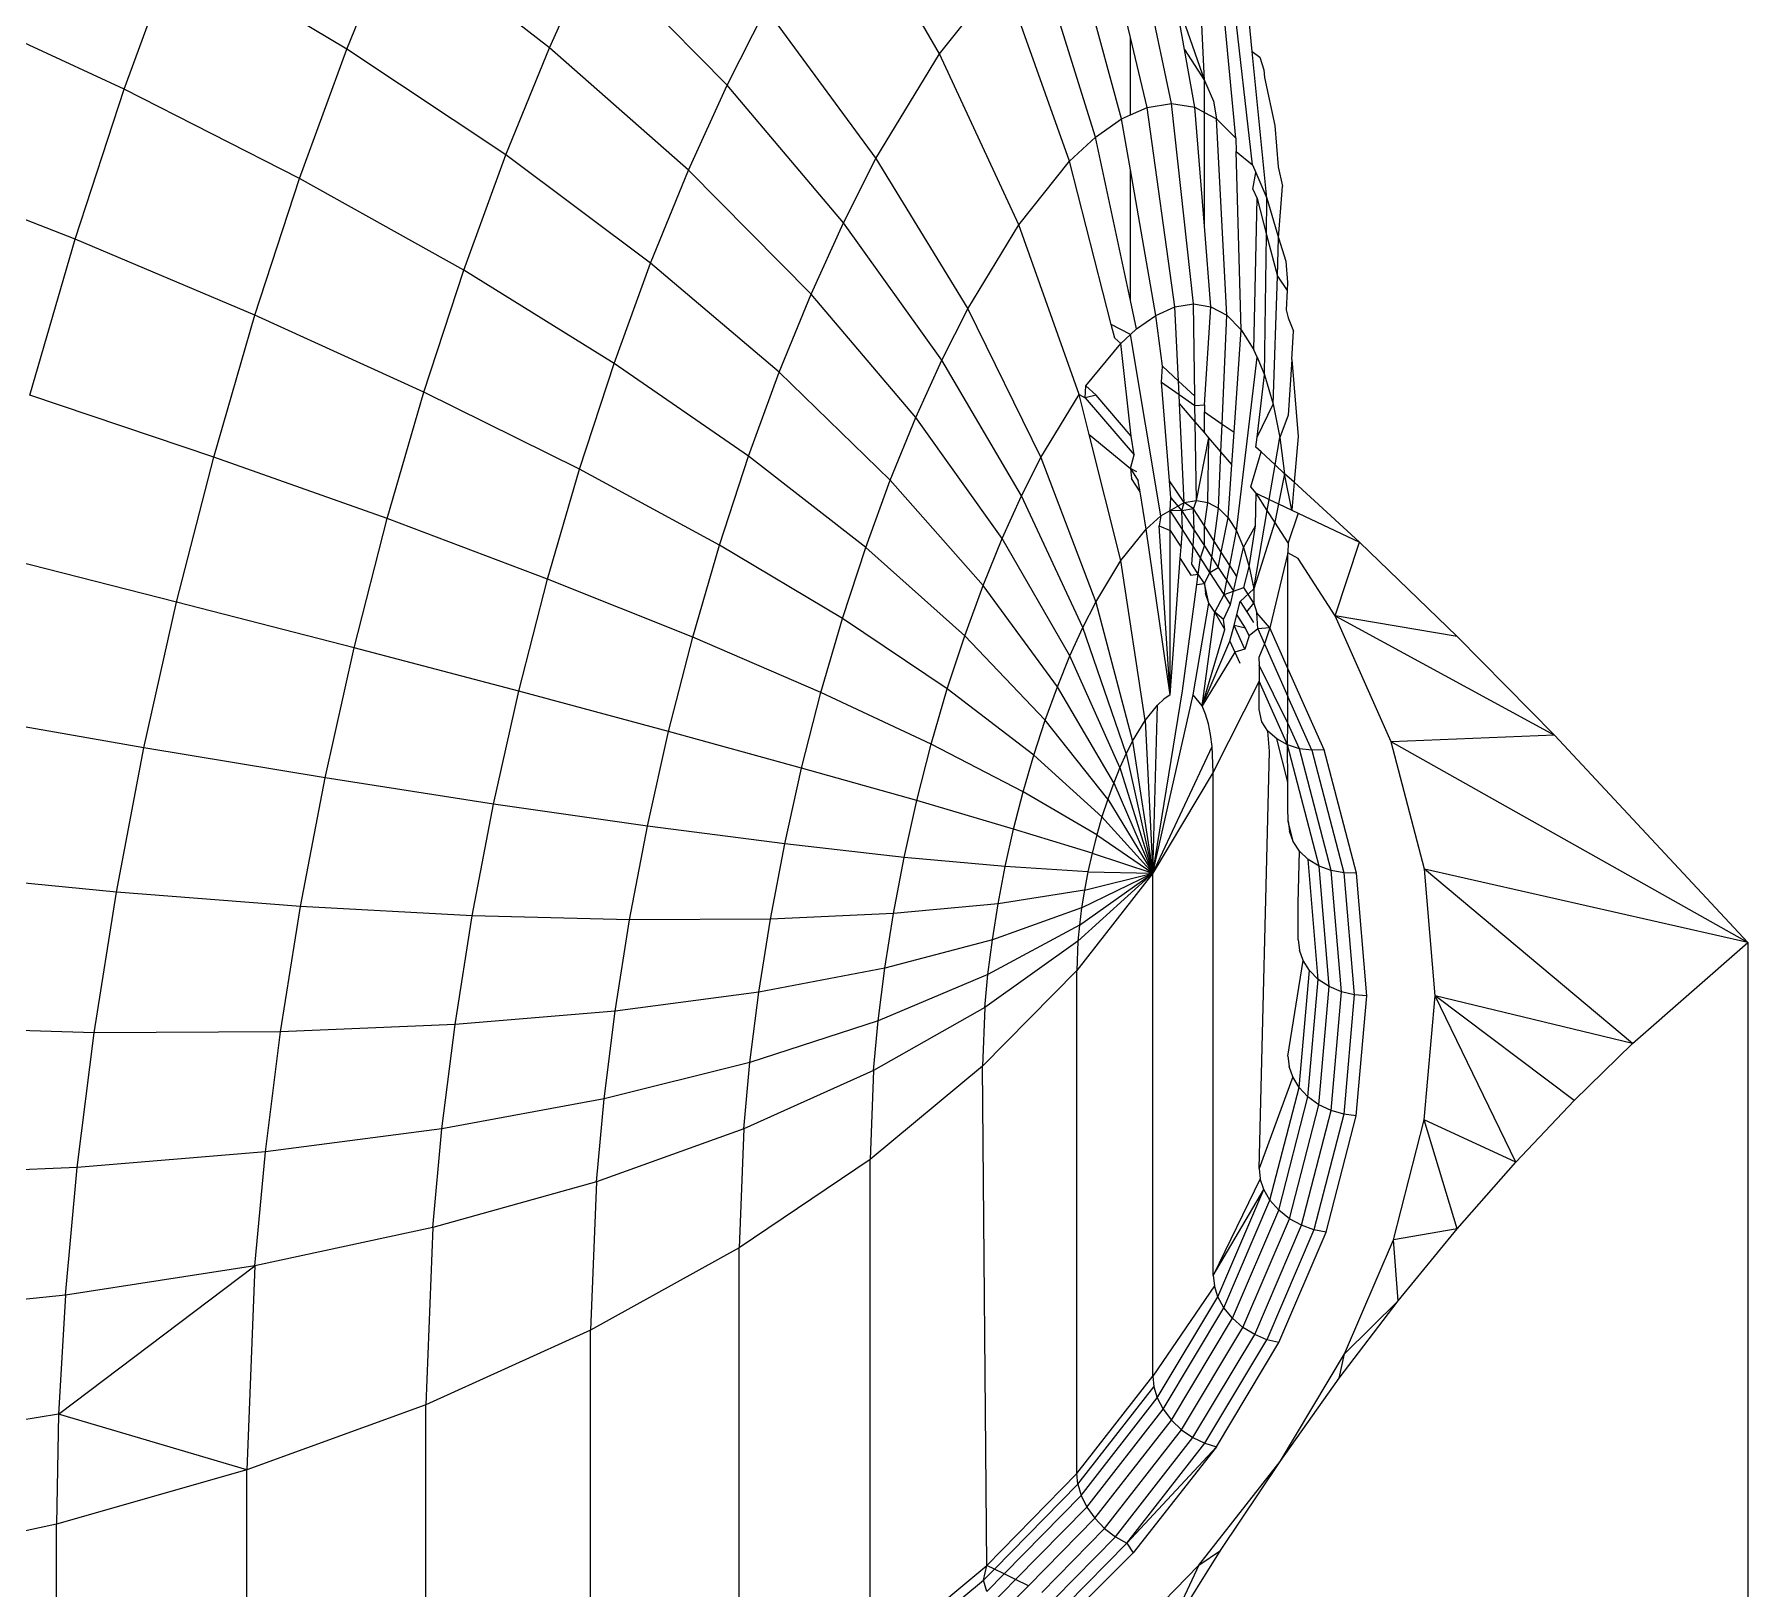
# Model space of a CAD drawing. Header units: millimetres. Extents: x 153 to 4750, y 92 to 3343.
# Drawn here: x 3090.22 to 3096.47, y 2353.75 to 2359.43 of the extents above; entities that cross this region are included whole.
import ezdxf

# ---------------------------------------------------------------- set-up
doc = ezdxf.new("R2010")
doc.units = ezdxf.units.MM

msp = doc.modelspace()

# ---------------------------------------------------------------- linework, layer by layer
for p, q in [((3093.5214, 2359.3555), (3093.1639, 2359.976)), ((3094.3689, 2359.1737), (3094.2138, 2359.9076)), ((3091.3586, 2359.3725), (3091.5373, 2359.8117)), ((3092.0983, 2359.3773), (3091.5373, 2359.8117)), ((3094.1862, 2359.1175), (3093.99, 2359.8383)), ((3090.546, 2359.2257), (3090.7352, 2359.7441)), ((3091.3586, 2359.3725), (3090.7352, 2359.7441)), ((3092.0983, 2359.3773), (3092.2606, 2359.735)), ((3092.7466, 2359.2408), (3092.2606, 2359.735)), ((3094.0913, 2359.0512), (3093.8716, 2359.7555)), ((3094.2186, 2359.415), (3094.1325, 2359.7787)), ((3094.6027, 2359.0471), (3094.5417, 2359.7)), ((3093.5214, 2359.3555), (3093.753, 2359.6449)), ((3093.9963, 2358.9625), (3093.753, 2359.6449)), ((3090.546, 2359.2257), (3089.875, 2359.5359)), ((3094.382, 2359.5634), (3094.4883, 2359.2581)), ((3094.4163, 2359.3702), (3094.382, 2359.5634)), ((3094.6646, 2358.9496), (3094.5948, 2359.5597)), ((3092.7466, 2359.2408), (3092.888, 2359.5194)), ((3092.888, 2359.5194), (3093.2897, 2358.9723)), ((3094.6634, 2359.3637), (3094.6522, 2359.4763)), ((3094.2186, 2359.132), (3094.2186, 2359.415)), ((3094.2792, 2359.1591), (3094.2186, 2359.415)), ((3094.4883, 2359.2581), (3094.4793, 2359.4619)), ((3091.1863, 2358.9003), (3091.3586, 2359.3725)), ((3091.939, 2358.9858), (3091.3586, 2359.3725)), ((3091.939, 2358.9858), (3092.0983, 2359.3773)), ((3092.6056, 2358.9302), (3092.0983, 2359.3773)), ((3093.2897, 2358.9723), (3093.5214, 2359.3555)), ((3093.8107, 2358.7307), (3093.5214, 2359.3555)), ((3094.4163, 2359.3702), (3094.4883, 2359.2581)), ((3094.4537, 2359.16), (3094.4163, 2359.3702)), ((3094.6634, 2359.3637), (3094.6914, 2359.3427)), ((3094.7169, 2358.8274), (3094.6634, 2359.3637)), ((3094.6914, 2359.3427), (3094.705, 2359.2965)), ((3094.705, 2359.2965), (3094.7075, 2359.2683)), ((3090.3672, 2358.6778), (3090.546, 2359.2257)), ((3091.1863, 2358.9003), (3090.546, 2359.2257)), ((3092.6056, 2358.9302), (3092.7466, 2359.2408)), ((3093.1711, 2358.7385), (3092.7466, 2359.2408)), ((3094.4883, 2359.2581), (3094.5222, 2359.1821)), ((3094.4883, 2359.1413), (3094.4883, 2359.2581)), ((3094.7075, 2359.2683), (3094.7452, 2359.0935)), ((3094.2186, 2359.132), (3094.2792, 2359.1591)), ((3094.2792, 2359.1591), (3094.3689, 2359.1737)), ((3094.3812, 2358.4312), (3094.2792, 2359.1591)), ((3094.3689, 2359.1737), (3094.4537, 2359.16)), ((3094.4483, 2358.4421), (3094.3689, 2359.1737)), ((3094.4537, 2359.16), (3094.4883, 2359.1413)), ((3094.4883, 2358.7252), (3094.4537, 2359.16)), ((3094.5222, 2359.1821), (3094.5321, 2359.1177)), ((3094.0913, 2359.0512), (3094.1862, 2359.1175)), ((3094.1862, 2359.1175), (3094.2186, 2359.132)), ((3094.2186, 2358.932), (3094.1862, 2359.1175)), ((3094.4883, 2359.1413), (3094.5321, 2359.1177)), ((3094.4883, 2358.7252), (3094.4883, 2359.1413)), ((3094.5702, 2358.4003), (3094.5321, 2359.1177)), ((3094.5321, 2359.1177), (3094.6027, 2359.0471)), ((3093.9963, 2358.9625), (3094.0913, 2359.0512)), ((3094.2186, 2358.4545), (3094.0913, 2359.0512)), ((3094.6027, 2359.0471), (3094.6041, 2358.9984)), ((3094.7452, 2359.0935), (3094.7575, 2358.942)), ((3091.7854, 2358.5649), (3091.939, 2358.9858)), ((3092.4673, 2358.5904), (3091.939, 2358.9858)), ((3093.1711, 2358.7385), (3093.2897, 2358.9723)), ((3093.2897, 2358.9723), (3093.625, 2358.4235)), ((3094.6041, 2358.9984), (3094.6646, 2358.9496)), ((3094.623, 2358.3475), (3094.6041, 2358.9984)), ((3090.3672, 2358.6778), (3089.6822, 2358.9453)), ((3092.4673, 2358.5904), (3092.6056, 2358.9302)), ((3093.0528, 2358.4778), (3092.6056, 2358.9302)), ((3093.8107, 2358.7307), (3093.9963, 2358.9625)), ((3094.1487, 2358.3666), (3093.9963, 2358.9625)), ((3094.3116, 2358.4002), (3094.2186, 2358.932)), ((3094.2186, 2358.4545), (3094.2186, 2358.932)), ((3094.6646, 2358.9496), (3094.6764, 2358.922)), ((3094.6652, 2358.8614), (3094.6764, 2358.922)), ((3094.6764, 2358.922), (3094.7169, 2358.8274)), ((3094.7575, 2358.942), (3094.7731, 2358.8719)), ((3091.0235, 2358.4013), (3091.1863, 2358.9003)), ((3091.7854, 2358.5649), (3091.1863, 2358.9003)), ((3094.6652, 2358.8614), (3094.6806, 2358.8268)), ((3094.7592, 2358.6833), (3094.7731, 2358.8719)), ((3094.6692, 2358.2746), (3094.6806, 2358.8268)), ((3094.6806, 2358.8268), (3094.7151, 2358.6947)), ((3094.7151, 2358.6947), (3094.7169, 2358.8274)), ((3094.7169, 2358.8274), (3094.7592, 2358.6833)), ((3093.0528, 2358.4778), (3093.1711, 2358.7385)), ((3093.5299, 2358.2361), (3093.1711, 2358.7385)), ((3093.625, 2358.4235), (3093.8107, 2358.7307)), ((3094.0309, 2358.1109), (3093.8107, 2358.7307)), ((3094.5117, 2358.4319), (3094.4883, 2358.7252)), ((3090.2019, 2358.1087), (3090.3672, 2358.6778)), ((3091.0235, 2358.4013), (3090.3672, 2358.6778)), ((3094.7083, 2358.1833), (3094.7151, 2358.6947)), ((3094.7151, 2358.6947), (3094.7548, 2358.5427)), ((3094.7548, 2358.5427), (3094.7592, 2358.6833)), ((3094.7592, 2358.6833), (3094.7853, 2358.5978)), ((3094.7853, 2358.5978), (3094.7915, 2358.5207)), ((3091.6402, 2358.1201), (3091.7854, 2358.5649)), ((3092.334, 2358.225), (3091.7854, 2358.5649)), ((3092.334, 2358.225), (3092.4673, 2358.5904)), ((3092.9367, 2358.1926), (3092.4673, 2358.5904)), ((3094.74, 2358.0756), (3094.7548, 2358.5427)), ((3094.7548, 2358.5427), (3094.79, 2358.4904)), ((3092.9367, 2358.1926), (3093.0528, 2358.4778)), ((3093.4351, 2358.0272), (3093.0528, 2358.4778)), ((3094.79, 2358.4904), (3094.7866, 2358.4207)), ((3094.7915, 2358.5207), (3094.79, 2358.4904)), ((3093.5299, 2358.2361), (3093.625, 2358.4235)), ((3093.625, 2358.4235), (3093.8921, 2357.8814)), ((3094.2408, 2358.3505), (3094.2186, 2358.4545)), ((3094.3116, 2358.4002), (3094.3812, 2358.4312)), ((3094.3812, 2358.4312), (3094.4483, 2358.4421)), ((3094.3941, 2358.1604), (3094.3812, 2358.4312)), ((3094.4483, 2358.4421), (3094.5117, 2358.4319)), ((3094.4536, 2358.1055), (3094.4483, 2358.4421)), ((3094.4883, 2358.0735), (3094.5117, 2358.4319)), ((3094.5117, 2358.4319), (3094.5702, 2358.4003)), ((3094.7866, 2358.4207), (3094.7944, 2358.391)), ((3090.8729, 2357.8829), (3091.0235, 2358.4013)), ((3091.6402, 2358.1201), (3091.0235, 2358.4013)), ((3094.2186, 2358.3299), (3094.1487, 2358.3666)), ((3094.1614, 2358.317), (3094.1487, 2358.3666)), ((3094.2186, 2358.3299), (3094.2408, 2358.3505)), ((3094.2408, 2358.3505), (3094.3116, 2358.4002)), ((3094.3354, 2358.2146), (3094.3116, 2358.4002)), ((3094.5533, 2358.0033), (3094.5702, 2358.4003)), ((3094.5702, 2358.4003), (3094.623, 2358.3475)), ((3094.5969, 2357.9733), (3094.623, 2358.3475)), ((3094.623, 2358.3475), (3094.6692, 2358.2746)), ((3094.7944, 2358.391), (3094.8138, 2358.343)), ((3094.0564, 2358.1428), (3094.1833, 2358.2969)), ((3094.1833, 2358.2969), (3094.1614, 2358.317)), ((3094.1833, 2358.2969), (3094.2186, 2358.3299)), ((3094.2214, 2357.9591), (3094.1833, 2358.2969)), ((3094.3293, 2357.6685), (3094.2186, 2358.3299)), ((3094.8072, 2358.2387), (3094.8138, 2358.343)), ((3092.208, 2357.8388), (3092.334, 2358.225)), ((3092.8248, 2357.8858), (3092.334, 2358.225)), ((3093.4351, 2358.0272), (3093.5299, 2358.2361)), ((3093.8211, 2357.7413), (3093.5299, 2358.2361)), ((3094.6057, 2357.6134), (3094.6806, 2358.2481)), ((3094.6806, 2358.2481), (3094.6692, 2358.2746)), ((3094.6806, 2358.2481), (3094.7083, 2358.1833)), ((3094.8072, 2358.2387), (3094.7944, 2358.036)), ((3094.8072, 2358.2387), (3094.8309, 2357.9576)), ((3092.8248, 2357.8858), (3092.9367, 2358.1926)), ((3093.3421, 2357.7986), (3092.9367, 2358.1926)), ((3094.3316, 2358.1558), (3094.3354, 2358.2146)), ((3094.3941, 2358.1604), (3094.3354, 2358.2146)), ((3094.3965, 2358.1112), (3094.3941, 2358.1604)), ((3094.4536, 2358.1055), (3094.3941, 2358.1604)), ((3094.6806, 2357.9556), (3094.7083, 2358.1833)), ((3094.7083, 2358.1833), (3094.74, 2358.0756)), ((3090.8729, 2357.8829), (3090.2019, 2358.1087)), ((3091.506, 2357.6581), (3091.6402, 2358.1201)), ((3092.208, 2357.8388), (3091.6402, 2358.1201)), ((3093.8921, 2357.8814), (3094.0309, 2358.1109)), ((3094.0309, 2358.1109), (3094.0537, 2358.0994)), ((3094.0677, 2357.9651), (3094.0309, 2358.1109)), ((3094.0537, 2358.0994), (3094.0564, 2358.1428)), ((3094.0934, 2358.1088), (3094.0537, 2358.0994)), ((3094.0537, 2358.0994), (3094.2324, 2357.8904)), ((3094.0934, 2358.1088), (3094.0564, 2358.1428)), ((3094.2214, 2357.9591), (3094.0934, 2358.1088)), ((3094.3611, 2357.7958), (3094.3316, 2358.1558)), ((3094.3316, 2358.1558), (3094.3965, 2358.1112)), ((3094.398, 2358.0781), (3094.3965, 2358.1112)), ((3094.3965, 2358.1112), (3094.4541, 2358.0715)), ((3094.4541, 2358.0715), (3094.4536, 2358.1055)), ((3094.4152, 2357.717), (3094.398, 2358.0781)), ((3094.4551, 2358.0114), (3094.398, 2358.0781)), ((3094.4541, 2358.0715), (3094.4883, 2358.0735)), ((3094.4551, 2358.0114), (3094.4541, 2358.0715)), ((3094.4883, 2358.0735), (3094.4883, 2358.048)), ((3094.4883, 2358.048), (3094.5533, 2358.0033)), ((3094.4883, 2357.9726), (3094.4883, 2358.048)), ((3094.6806, 2357.9556), (3094.74, 2358.0756)), ((3094.74, 2358.0756), (3094.7641, 2357.954)), ((3094.7944, 2358.036), (3094.7641, 2357.954)), ((3093.3421, 2357.7986), (3093.4351, 2358.0272)), ((3093.7502, 2357.5851), (3093.4351, 2358.0272)), ((3094.4596, 2357.7242), (3094.4551, 2358.0114)), ((3094.4883, 2357.9726), (3094.4551, 2358.0114)), ((3094.5048, 2357.9532), (3094.4883, 2357.9726)), ((3094.549, 2357.9016), (3094.5533, 2358.0033)), ((3094.5533, 2358.0033), (3094.5969, 2357.9733)), ((3094.5886, 2357.8552), (3094.5969, 2357.9733)), ((3094.0677, 2357.9651), (3094.2186, 2357.8409)), ((3094.1836, 2357.5052), (3094.0677, 2357.9651)), ((3094.2324, 2357.8904), (3094.2214, 2357.9591)), ((3094.4596, 2357.7242), (3094.5048, 2357.9532)), ((3094.5015, 2357.7175), (3094.5048, 2357.9532)), ((3094.549, 2357.9016), (3094.5048, 2357.9532)), ((3094.6762, 2357.919), (3094.6806, 2357.9556)), ((3094.6959, 2357.9019), (3094.6762, 2357.919)), ((3094.747, 2357.855), (3094.7641, 2357.954)), ((3094.7641, 2357.954), (3094.7809, 2357.8212)), ((3094.8309, 2357.9576), (3094.8162, 2357.7913)), ((3090.7372, 2357.3533), (3090.8729, 2357.8829)), ((3091.506, 2357.6581), (3090.8729, 2357.8829)), ((3092.719, 2357.5617), (3092.8248, 2357.8858)), ((3093.2523, 2357.5528), (3092.8248, 2357.8858)), ((3093.8211, 2357.7413), (3093.8921, 2357.8814)), ((3093.8921, 2357.8814), (3094.0918, 2357.3533)), ((3094.2186, 2357.8409), (3094.2324, 2357.8904)), ((3094.5402, 2357.6965), (3094.549, 2357.9016)), ((3094.5886, 2357.8552), (3094.549, 2357.9016)), ((3094.5751, 2357.6616), (3094.5886, 2357.8552)), ((3094.6585, 2357.7736), (3094.6959, 2357.9019)), ((3094.747, 2357.855), (3094.6959, 2357.9019)), ((3094.7251, 2357.7285), (3094.747, 2357.855)), ((3094.7809, 2357.8212), (3094.747, 2357.855)), ((3092.0915, 2357.4377), (3092.208, 2357.8388)), ((3092.719, 2357.5617), (3092.208, 2357.8388)), ((3093.2523, 2357.5528), (3093.3421, 2357.7986)), ((3093.6806, 2357.4142), (3093.3421, 2357.7986)), ((3094.2186, 2357.8409), (3094.2225, 2357.8047)), ((3094.2186, 2357.8409), (3094.2473, 2357.7962)), ((3094.2421, 2357.8294), (3094.2186, 2357.8409)), ((3094.2537, 2357.756), (3094.2225, 2357.8047)), ((3094.2537, 2357.756), (3094.2473, 2357.7962)), ((3094.4152, 2357.717), (3094.3611, 2357.7958)), ((3094.3661, 2357.734), (3094.3611, 2357.7958)), ((3094.7809, 2357.8212), (3094.7591, 2357.7124)), ((3094.8162, 2357.7913), (3094.7809, 2357.8212)), ((3094.8073, 2357.6896), (3094.7809, 2357.8212)), ((3094.8162, 2357.7913), (3094.8073, 2357.6896)), ((3095.0544, 2357.5725), (3094.8162, 2357.7913)), ((3093.7502, 2357.5851), (3093.8211, 2357.7413)), ((3094.0448, 2357.2607), (3093.8211, 2357.7413)), ((3094.2754, 2357.6198), (3094.2537, 2357.756)), ((3094.3637, 2357.6872), (3094.3661, 2357.734)), ((3094.3661, 2357.734), (3094.4064, 2357.6869)), ((3094.4152, 2357.717), (3094.4596, 2357.7242)), ((3094.4482, 2357.6939), (3094.4596, 2357.7242)), ((3094.4596, 2357.7242), (3094.5015, 2357.7175)), ((3094.6778, 2357.751), (3094.6585, 2357.7736)), ((3094.6746, 2357.6318), (3094.6778, 2357.751)), ((3094.7181, 2357.6882), (3094.6778, 2357.751)), ((3094.6778, 2357.751), (3094.7251, 2357.7285)), ((3094.7181, 2357.6882), (3094.7251, 2357.7285)), ((3094.7251, 2357.7285), (3094.7591, 2357.7124)), ((3091.385, 2357.186), (3091.506, 2357.6581)), ((3092.0915, 2357.4377), (3091.506, 2357.6581)), ((3094.2754, 2357.6198), (3094.3293, 2357.6685)), ((3094.3293, 2357.6685), (3094.3232, 2357.6319)), ((3094.3293, 2357.6685), (3094.3637, 2357.6872)), ((3094.3637, 2357.6872), (3094.4152, 2357.717)), ((3094.4064, 2357.6869), (3094.3637, 2357.6872)), ((3094.3637, 2357.615), (3094.3637, 2357.6872)), ((3094.408, 2357.6183), (3094.3637, 2357.6872)), ((3094.4064, 2357.6869), (3094.4152, 2357.717)), ((3094.4482, 2357.6939), (3094.4064, 2357.6869)), ((3094.4064, 2357.6869), (3094.4516, 2357.6165)), ((3094.408, 2357.6183), (3094.4064, 2357.6869)), ((3094.4482, 2357.6939), (3094.4152, 2357.717)), ((3094.4883, 2357.6315), (3094.4482, 2357.6939)), ((3094.4516, 2357.6165), (3094.4482, 2357.6939)), ((3094.4883, 2357.6315), (3094.5015, 2357.7175)), ((3094.5015, 2357.7175), (3094.5402, 2357.6965)), ((3094.5239, 2357.5761), (3094.5402, 2357.6965)), ((3094.5402, 2357.6965), (3094.5751, 2357.6616)), ((3094.5502, 2357.5351), (3094.5751, 2357.6616)), ((3094.5751, 2357.6616), (3094.6057, 2357.6134)), ((3094.6685, 2357.4014), (3094.7181, 2357.6882)), ((3094.7457, 2357.6452), (3094.7181, 2357.6882)), ((3094.7591, 2357.7124), (3094.7457, 2357.6452)), ((3094.7591, 2357.7124), (3094.8073, 2357.6896)), ((3094.8309, 2357.6784), (3094.7944, 2357.5694)), ((3094.8073, 2357.6896), (3094.8309, 2357.6784)), ((3094.8309, 2357.6784), (3095.0544, 2357.5725)), ((3094.1836, 2357.5052), (3094.2754, 2357.6198)), ((3094.3634, 2357.0154), (3094.2754, 2357.6198)), ((3094.3634, 2357.0154), (3094.3232, 2357.6319)), ((3094.3232, 2357.6319), (3094.3637, 2357.615)), ((3094.3634, 2357.0154), (3094.3637, 2357.615)), ((3094.3637, 2357.615), (3094.4032, 2357.5535)), ((3094.4032, 2357.5535), (3094.408, 2357.6183)), ((3094.4472, 2357.5572), (3094.408, 2357.6183)), ((3094.4472, 2357.5572), (3094.4516, 2357.6165)), ((3094.4516, 2357.6165), (3094.4883, 2357.5594)), ((3094.5239, 2357.5761), (3094.4883, 2357.6315)), ((3094.4883, 2357.5594), (3094.4883, 2357.6315)), ((3094.5809, 2357.4873), (3094.6057, 2357.6134)), ((3094.6057, 2357.6134), (3094.6316, 2357.553)), ((3094.6316, 2357.553), (3094.6746, 2357.6318)), ((3094.6525, 2357.4818), (3094.6746, 2357.6318)), ((3094.7457, 2357.6452), (3094.6685, 2357.4014)), ((3094.7944, 2357.5694), (3094.7457, 2357.6452)), ((3092.6212, 2357.225), (3092.719, 2357.5617)), ((3093.1676, 2357.293), (3092.719, 2357.5617)), ((3093.1676, 2357.293), (3093.2523, 2357.5528)), ((3093.6136, 2357.2305), (3093.2523, 2357.5528)), ((3093.6806, 2357.4142), (3093.7502, 2357.5851)), ((3093.998, 2357.1575), (3093.7502, 2357.5851)), ((3094.4001, 2357.5122), (3094.4032, 2357.5535)), ((3094.4424, 2357.4924), (3094.4472, 2357.5572)), ((3094.474, 2357.5154), (3094.4472, 2357.5572)), ((3094.474, 2357.5154), (3094.4883, 2357.5594)), ((3094.4883, 2357.5594), (3094.5158, 2357.5165)), ((3094.5158, 2357.5165), (3094.5239, 2357.5761)), ((3094.5502, 2357.5351), (3094.5239, 2357.5761)), ((3094.5393, 2357.48), (3094.5502, 2357.5351)), ((3094.5809, 2357.4873), (3094.5502, 2357.5351)), ((3094.6073, 2357.4463), (3094.6316, 2357.553)), ((3094.6316, 2357.553), (3094.6525, 2357.4818)), ((3094.7936, 2357.5331), (3094.7269, 2357.26)), ((3094.7944, 2357.5694), (3094.7936, 2357.5331)), ((3094.8309, 2357.5127), (3094.7936, 2357.5331)), ((3094.7936, 2357.1105), (3094.7936, 2357.5331)), ((3094.9655, 2357.3031), (3095.0544, 2357.5725)), ((3095.4111, 2357.2275), (3095.0544, 2357.5725)), ((3090.7372, 2357.3533), (3090.0529, 2357.5272)), ((3094.0918, 2357.3533), (3094.1836, 2357.5052)), ((3094.2718, 2356.9209), (3094.1836, 2357.5052)), ((3094.3634, 2357.0154), (3094.4001, 2357.5122)), ((3094.4001, 2357.5122), (3094.4393, 2357.4512)), ((3094.466, 2357.4558), (3094.4424, 2357.4924)), ((3094.466, 2357.4558), (3094.474, 2357.5154)), ((3094.5084, 2357.4619), (3094.474, 2357.5154)), ((3094.5084, 2357.4619), (3094.5158, 2357.5165)), ((3094.5084, 2357.4619), (3094.5393, 2357.48)), ((3094.5158, 2357.5165), (3094.5393, 2357.48)), ((3094.5393, 2357.48), (3094.5701, 2357.4321)), ((3094.5701, 2357.4321), (3094.5809, 2357.4873)), ((3094.6073, 2357.4463), (3094.5809, 2357.4873)), ((3094.6329, 2357.4064), (3094.6525, 2357.4818)), ((3094.6525, 2357.4818), (3094.6685, 2357.4014)), ((3094.9655, 2357.3031), (3094.8309, 2357.5127)), ((3091.9865, 2357.0278), (3092.0915, 2357.4377)), ((3092.6212, 2357.225), (3092.0915, 2357.4377)), ((3093.6136, 2357.2305), (3093.6806, 2357.4142)), ((3093.952, 2357.0445), (3093.6806, 2357.4142)), ((3094.408, 2357.0291), (3094.4608, 2357.4178)), ((3094.4393, 2357.4512), (3094.466, 2357.4558)), ((3094.4608, 2357.4178), (3094.466, 2357.4558)), ((3094.4608, 2357.4178), (3094.4883, 2357.421)), ((3094.4883, 2357.421), (3094.466, 2357.4558)), ((3094.4883, 2357.421), (3094.5084, 2357.4619)), ((3094.4883, 2357.421), (3094.4923, 2357.3846)), ((3094.505, 2357.3489), (3094.4883, 2357.421)), ((3094.5601, 2357.3814), (3094.5084, 2357.4619)), ((3094.5601, 2357.3814), (3094.5701, 2357.4321)), ((3094.5701, 2357.4321), (3094.5952, 2357.3931)), ((3094.5952, 2357.3931), (3094.6073, 2357.4463)), ((3094.5952, 2357.3931), (3094.6329, 2357.4064)), ((3094.6694, 2357.3495), (3094.6329, 2357.4064)), ((3090.6184, 2356.821), (3090.7372, 2357.3533)), ((3091.385, 2357.186), (3090.7372, 2357.3533)), ((3094.0448, 2357.2607), (3094.0918, 2357.3533)), ((3094.0918, 2357.3533), (3094.2265, 2356.8459)), ((3094.4479, 2357.0154), (3094.505, 2357.3489)), ((3094.505, 2357.3489), (3094.4923, 2357.3846)), ((3094.5272, 2357.3164), (3094.505, 2357.3489)), ((3094.5272, 2357.3164), (3094.5601, 2357.3814)), ((3094.5582, 2357.2893), (3094.584, 2357.3442)), ((3094.5601, 2357.3814), (3094.5952, 2357.3931)), ((3094.584, 2357.3442), (3094.5601, 2357.3814)), ((3094.584, 2357.3442), (3094.5952, 2357.3931)), ((3094.6072, 2357.308), (3094.6195, 2357.3552)), ((3094.6195, 2357.3552), (3094.6685, 2357.4014)), ((3094.6195, 2357.3552), (3094.6437, 2357.3176)), ((3094.6437, 2357.3176), (3094.6694, 2357.3495)), ((3094.6685, 2357.4014), (3094.6694, 2357.3495)), ((3094.6694, 2357.3495), (3094.6795, 2357.3136)), ((3093.0892, 2357.0232), (3093.1676, 2357.293)), ((3093.5502, 2357.0363), (3093.1676, 2357.293)), ((3094.4802, 2356.9743), (3094.5272, 2357.3164)), ((3094.5632, 2357.2529), (3094.5272, 2357.3164)), ((3094.5582, 2357.2893), (3094.5272, 2357.3164)), ((3094.5632, 2357.2529), (3094.5582, 2357.2893)), ((3094.5969, 2357.2684), (3094.6072, 2357.308)), ((3094.639, 2357.2585), (3094.6072, 2357.308)), ((3094.6437, 2357.3176), (3094.6681, 2357.2795)), ((3094.7269, 2357.26), (3094.6795, 2357.3136)), ((3094.6835, 2357.2556), (3094.6795, 2357.3136)), ((3095.1707, 2356.843), (3094.9655, 2357.3031)), ((3094.9655, 2357.3031), (3095.7661, 2356.8681)), ((3095.4111, 2357.2275), (3094.9655, 2357.3031)), ((3092.5331, 2356.881), (3092.6212, 2357.225)), ((3093.0892, 2357.0232), (3092.6212, 2357.225)), ((3093.5502, 2357.0363), (3093.6136, 2357.2305)), ((3093.9076, 2356.9229), (3093.6136, 2357.2305)), ((3093.998, 2357.1575), (3094.0448, 2357.2607)), ((3094.2032, 2356.8002), (3094.0448, 2357.2607)), ((3094.4802, 2356.9743), (3094.5632, 2357.2529)), ((3094.5819, 2357.211), (3094.5969, 2357.2684)), ((3094.639, 2357.2585), (3094.5969, 2357.2684)), ((3094.6355, 2357.1819), (3094.5969, 2357.2684)), ((3094.6516, 2357.2302), (3094.6355, 2357.1819)), ((3094.6516, 2357.2302), (3094.639, 2357.2585)), ((3094.6835, 2357.2556), (3094.6516, 2357.2302)), ((3094.7269, 2357.26), (3094.6835, 2357.2556)), ((3094.6835, 2357.2556), (3094.7079, 2357.2007)), ((3094.7269, 2357.26), (3094.7079, 2357.2007)), ((3094.7936, 2357.1105), (3094.7269, 2357.26)), ((3095.7661, 2356.8681), (3095.4111, 2357.2275)), ((3091.2791, 2356.7115), (3091.385, 2357.186)), ((3091.9865, 2357.0278), (3091.385, 2357.186)), ((3093.952, 2357.0445), (3093.998, 2357.1575)), ((3094.1801, 2356.7492), (3093.998, 2357.1575)), ((3094.4802, 2356.9743), (3094.5819, 2357.211)), ((3094.6001, 2357.1702), (3094.4802, 2356.9743)), ((3094.5819, 2357.211), (3094.6001, 2357.1702)), ((3094.6355, 2357.1819), (3094.6001, 2357.1702)), ((3094.6001, 2357.1702), (3094.6181, 2357.1299)), ((3094.7079, 2357.2007), (3094.6867, 2357.1517)), ((3094.7079, 2357.2007), (3094.7936, 2357.0087)), ((3094.6867, 2357.1517), (3094.6879, 2357.123)), ((3094.6879, 2357.123), (3094.6879, 2357.0642)), ((3094.7936, 2356.912), (3094.6879, 2357.123)), ((3094.7936, 2357.0087), (3094.7936, 2357.1105)), ((3094.9256, 2356.8143), (3094.7936, 2357.1105)), ((3093.4916, 2356.8346), (3093.5502, 2357.0363)), ((3093.8657, 2356.7945), (3093.5502, 2357.0363)), ((3093.9076, 2356.9229), (3093.952, 2357.0445)), ((3094.1574, 2356.6934), (3093.952, 2357.0445)), ((3094.6879, 2357.0642), (3094.5208, 2356.7322)), ((3094.7915, 2356.8318), (3094.6879, 2357.0642)), ((3094.6879, 2356.9616), (3094.6879, 2357.0642)), ((3091.8945, 2356.6158), (3091.9865, 2357.0278)), ((3092.5331, 2356.881), (3091.9865, 2357.0278)), ((3093.0186, 2356.7475), (3093.0892, 2357.0232)), ((3093.4916, 2356.8346), (3093.0892, 2357.0232)), ((3094.2718, 2356.9209), (3094.3171, 2356.9775)), ((3094.2999, 2356.3642), (3094.408, 2357.0291)), ((3094.2999, 2356.3642), (3094.4479, 2357.0154)), ((3094.2999, 2356.3642), (3094.3171, 2356.9775)), ((3094.3403, 2356.9992), (3094.3171, 2356.9775)), ((3094.3634, 2357.0154), (3094.3403, 2356.9992)), ((3094.4802, 2356.9743), (3094.4479, 2357.0154)), ((3094.493, 2356.9445), (3094.4802, 2356.9743)), ((3094.7936, 2356.912), (3094.7936, 2357.0087)), ((3094.881, 2356.8124), (3094.7936, 2357.0087)), ((3090.6184, 2356.821), (3089.9224, 2356.9428)), ((3093.8657, 2356.7945), (3093.9076, 2356.9229)), ((3094.1355, 2356.6334), (3093.9076, 2356.9229)), ((3094.2265, 2356.8459), (3094.2718, 2356.9209)), ((3094.2718, 2356.9209), (3094.2999, 2356.3642)), ((3094.5033, 2356.9094), (3094.493, 2356.9445)), ((3094.5112, 2356.8697), (3094.5033, 2356.9094)), ((3094.6978, 2356.9165), (3094.6879, 2356.9616)), ((3094.7206, 2356.8826), (3094.6978, 2356.9165)), ((3094.7915, 2356.8318), (3094.7936, 2356.912)), ((3094.8354, 2356.818), (3094.7936, 2356.912)), ((3092.4559, 2356.5352), (3092.5331, 2356.881)), ((3093.0186, 2356.7475), (3092.5331, 2356.881)), ((3094.2265, 2356.8459), (3094.2032, 2356.8002)), ((3094.2265, 2356.8459), (3094.2999, 2356.3642)), ((3094.5166, 2356.8263), (3094.5112, 2356.8697)), ((3094.7524, 2356.8537), (3094.7206, 2356.8826)), ((3094.7258, 2356.8095), (3094.7206, 2356.8826)), ((3094.7915, 2356.8318), (3094.7524, 2356.8537)), ((3094.7936, 2356.6961), (3094.7524, 2356.8537)), ((3095.7661, 2356.8681), (3095.1707, 2356.843)), ((3095.292, 2356.3782), (3095.1707, 2356.843)), ((3096.4714, 2356.1107), (3095.1707, 2356.843)), ((3096.4714, 2356.1107), (3095.7661, 2356.8681)), ((3090.5179, 2356.2944), (3090.6184, 2356.821)), ((3091.2791, 2356.7115), (3090.6184, 2356.821)), ((3093.4388, 2356.6285), (3093.4916, 2356.8346)), ((3093.827, 2356.6611), (3093.4916, 2356.8346)), ((3093.827, 2356.6611), (3093.8657, 2356.7945)), ((3094.1148, 2356.57), (3093.8657, 2356.7945)), ((3094.2032, 2356.8002), (3094.1801, 2356.7492)), ((3094.2032, 2356.8002), (3094.2999, 2356.3642)), ((3094.2999, 2356.3642), (3094.5166, 2356.8263)), ((3094.5208, 2356.7322), (3094.5166, 2356.8263)), ((3094.6879, 2355.2859), (3094.7258, 2356.8095)), ((3094.8354, 2356.818), (3094.7915, 2356.8318)), ((3094.7936, 2356.6961), (3094.7915, 2356.8318)), ((3094.907, 2356.3894), (3094.7915, 2356.8318)), ((3094.9516, 2356.373), (3094.8354, 2356.818)), ((3094.881, 2356.8124), (3094.8354, 2356.818)), ((3094.9256, 2356.8143), (3094.881, 2356.8124)), ((3094.881, 2356.8124), (3094.9979, 2356.3648)), ((3095.0432, 2356.3639), (3094.9256, 2356.8143)), ((3092.9567, 2356.4704), (3093.0186, 2356.7475)), ((3093.4388, 2356.6285), (3093.0186, 2356.7475)), ((3094.1801, 2356.7492), (3094.1574, 2356.6934)), ((3094.1801, 2356.7492), (3094.2999, 2356.3642)), ((3094.5208, 2356.7322), (3094.2999, 2356.3642)), ((3094.5208, 2354.8951), (3094.5208, 2356.7322)), ((3091.1895, 2356.2421), (3091.2791, 2356.7115)), ((3091.8945, 2356.6158), (3091.2791, 2356.7115)), ((3093.792, 2356.5248), (3093.827, 2356.6611)), ((3094.0957, 2356.5041), (3093.827, 2356.6611)), ((3094.1574, 2356.6934), (3094.1355, 2356.6334)), ((3094.1574, 2356.6934), (3094.2999, 2356.3642)), ((3094.7936, 2356.6031), (3094.7936, 2356.6961)), ((3091.8167, 2356.2083), (3091.8945, 2356.6158)), ((3092.4559, 2356.5352), (3091.8945, 2356.6158)), ((3093.3926, 2356.4213), (3093.4388, 2356.6285)), ((3093.792, 2356.5248), (3093.4388, 2356.6285)), ((3094.1355, 2356.6334), (3094.1148, 2356.57)), ((3094.1355, 2356.6334), (3094.2999, 2356.3642)), ((3094.7944, 2356.5538), (3094.7936, 2356.6031)), ((3092.3906, 2356.1932), (3092.4559, 2356.5352)), ((3092.9567, 2356.4704), (3092.4559, 2356.5352)), ((3094.1148, 2356.57), (3094.0957, 2356.5041)), ((3094.1148, 2356.57), (3094.2999, 2356.3642)), ((3094.7944, 2356.5538), (3094.7985, 2356.5169)), ((3094.8119, 2356.4797), (3094.7944, 2356.5538)), ((3092.9044, 2356.1962), (3092.9567, 2356.4704)), ((3093.3926, 2356.4213), (3092.9567, 2356.4704)), ((3093.7615, 2356.3878), (3093.792, 2356.5248)), ((3094.0784, 2356.4368), (3093.792, 2356.5248)), ((3094.0957, 2356.5041), (3094.0784, 2356.4368)), ((3094.0957, 2356.5041), (3094.2999, 2356.3642)), ((3094.8119, 2356.4797), (3094.7985, 2356.5169)), ((3094.835, 2356.4445), (3094.8119, 2356.4797)), ((3093.3535, 2356.2164), (3093.3926, 2356.4213)), ((3093.7615, 2356.3878), (3093.3926, 2356.4213)), ((3094.0784, 2356.4368), (3094.0633, 2356.3691)), ((3094.0784, 2356.4368), (3094.2999, 2356.3642)), ((3094.8309, 2356.2539), (3094.835, 2356.4445)), ((3094.8673, 2356.4137), (3094.835, 2356.4445)), ((3094.9041, 2355.9761), (3094.8673, 2356.4137)), ((3094.907, 2356.3894), (3094.8673, 2356.4137)), ((3090.5179, 2356.2944), (3089.812, 2356.3646)), ((3093.7356, 2356.2523), (3093.7615, 2356.3878)), ((3094.0633, 2356.3691), (3093.7615, 2356.3878)), ((3094.2999, 2356.3642), (3094.0227, 2356.0091)), ((3094.0268, 2356.1153), (3094.2999, 2356.3642)), ((3094.0323, 2356.1745), (3094.2999, 2356.3642)), ((3094.0402, 2356.237), (3094.2999, 2356.3642)), ((3094.0633, 2356.3691), (3094.0505, 2356.3022)), ((3094.0505, 2356.3022), (3094.2999, 2356.3642)), ((3094.0633, 2356.3691), (3094.2999, 2356.3642)), ((3094.2999, 2354.5271), (3094.2999, 2356.3642)), ((3094.944, 2355.9495), (3094.907, 2356.3894)), ((3094.9516, 2356.373), (3094.907, 2356.3894)), ((3094.9888, 2355.9306), (3094.9516, 2356.373)), ((3094.9979, 2356.3648), (3094.9516, 2356.373)), ((3095.0432, 2356.3639), (3094.9979, 2356.3648)), ((3094.9979, 2356.3648), (3095.0354, 2355.9196)), ((3095.0809, 2355.9161), (3095.0432, 2356.3639)), ((3095.3309, 2355.9159), (3095.292, 2356.3782)), ((3096.0507, 2355.7418), (3095.292, 2356.3782)), ((3096.4714, 2356.1107), (3095.292, 2356.3782)), ((3090.4365, 2355.7814), (3090.5179, 2356.2944)), ((3091.1895, 2356.2421), (3090.5179, 2356.2944)), ((3094.0505, 2356.3022), (3093.7356, 2356.2523)), ((3094.0505, 2356.3022), (3094.0402, 2356.237)), ((3091.117, 2355.7848), (3091.1895, 2356.2421)), ((3091.8167, 2356.2083), (3091.1895, 2356.2421)), ((3093.7356, 2356.2523), (3093.3535, 2356.2164)), ((3093.7147, 2356.1203), (3093.7356, 2356.2523)), ((3094.0402, 2356.237), (3093.7147, 2356.1203)), ((3094.0402, 2356.237), (3094.0323, 2356.1745)), ((3094.8309, 2356.1205), (3094.8309, 2356.2539)), ((3091.7537, 2355.8114), (3091.8167, 2356.2083)), ((3092.3906, 2356.1932), (3091.8167, 2356.2083)), ((3092.3378, 2355.86), (3092.3906, 2356.1932)), ((3092.9044, 2356.1962), (3092.3906, 2356.1932)), ((3092.862, 2355.9292), (3092.9044, 2356.1962)), ((3093.3535, 2356.2164), (3092.9044, 2356.1962)), ((3093.3219, 2356.0168), (3093.3535, 2356.2164)), ((3094.0323, 2356.1745), (3093.6987, 2355.9936)), ((3094.0323, 2356.1745), (3094.0268, 2356.1153)), ((3093.7147, 2356.1203), (3093.3219, 2356.0168)), ((3094.0268, 2356.1153), (3093.6876, 2355.8737)), ((3093.6987, 2355.9936), (3093.7147, 2356.1203)), ((3094.0268, 2356.1153), (3094.0227, 2356.0091)), ((3094.8309, 2356.1205), (3094.835, 2356.0833)), ((3096.0507, 2355.7418), (3096.4714, 2356.1107)), ((3096.4714, 2356.1107), (3096.4714, 2351.7264)), ((3094.7936, 2355.6959), (3094.8484, 2356.0453)), ((3094.8484, 2356.0453), (3094.835, 2356.0833)), ((3094.8716, 2356.0087), (3094.8484, 2356.0453)), ((3093.3219, 2356.0168), (3092.862, 2355.9292)), ((3093.2977, 2355.8252), (3093.3219, 2356.0168)), ((3093.6987, 2355.9936), (3093.2977, 2355.8252)), ((3094.0227, 2356.0091), (3093.6792, 2355.6587)), ((3093.6876, 2355.8737), (3093.6987, 2355.9936)), ((3094.0227, 2354.172), (3094.0227, 2356.0091)), ((3094.8342, 2355.5819), (3094.8716, 2356.0087)), ((3094.8664, 2355.5474), (3094.9041, 2355.9761)), ((3094.9041, 2355.9761), (3094.8716, 2356.0087)), ((3094.944, 2355.9495), (3094.9041, 2355.9761)), ((3092.862, 2355.9292), (3092.3378, 2355.86)), ((3092.8298, 2355.6729), (3092.862, 2355.9292)), ((3094.9062, 2355.5186), (3094.944, 2355.9495)), ((3094.9888, 2355.9306), (3094.944, 2355.9495)), ((3094.9507, 2355.4971), (3094.9888, 2355.9306)), ((3095.0354, 2355.9196), (3094.9888, 2355.9306)), ((3095.0354, 2355.9196), (3094.9971, 2355.4835)), ((3095.0809, 2355.9161), (3095.0354, 2355.9196)), ((3095.0423, 2355.4775), (3095.0809, 2355.9161)), ((3095.2911, 2355.4631), (3095.3309, 2355.9159)), ((3095.6246, 2355.3084), (3095.3309, 2355.9159)), ((3095.838, 2355.5336), (3095.3309, 2355.9159)), ((3096.0507, 2355.7418), (3095.3309, 2355.9159)), ((3092.3378, 2355.86), (3091.7537, 2355.8114)), ((3092.2975, 2355.5402), (3092.3378, 2355.86)), ((3093.6876, 2355.8737), (3093.281, 2355.6439)), ((3093.6876, 2355.8737), (3093.6792, 2355.6587)), ((3090.4365, 2355.7814), (3089.7227, 2355.8014)), ((3090.3745, 2355.2891), (3090.4365, 2355.7814)), ((3091.117, 2355.7848), (3090.4365, 2355.7814)), ((3091.0618, 2355.346), (3091.117, 2355.7848)), ((3091.7537, 2355.8114), (3091.117, 2355.7848)), ((3091.7058, 2355.4303), (3091.7537, 2355.8114)), ((3093.2977, 2355.8252), (3092.8298, 2355.6729)), ((3093.281, 2355.6439), (3093.2977, 2355.8252)), ((3095.838, 2355.5336), (3096.0507, 2355.7418)), ((3092.8298, 2355.6729), (3092.2975, 2355.5402)), ((3092.8074, 2355.4304), (3092.8298, 2355.6729)), ((3093.6792, 2355.6587), (3093.2683, 2355.3188)), ((3093.6942, 2353.8369), (3093.6792, 2355.6587)), ((3094.7936, 2355.6959), (3094.7977, 2355.6586)), ((3094.811, 2355.6198), (3094.7977, 2355.6586)), ((3093.281, 2355.6439), (3092.8074, 2355.4304)), ((3093.281, 2355.6439), (3093.2683, 2355.3188)), ((3094.811, 2355.6198), (3094.6879, 2355.2859)), ((3094.8342, 2355.5819), (3094.811, 2355.6198)), ((3092.2975, 2355.5402), (3091.7058, 2355.4303)), ((3092.2696, 2355.2376), (3092.2975, 2355.5402)), ((3094.7279, 2355.1696), (3094.8342, 2355.5819)), ((3094.7598, 2355.1334), (3094.8664, 2355.5474)), ((3094.8664, 2355.5474), (3094.8342, 2355.5819)), ((3094.9062, 2355.5186), (3094.8664, 2355.5474)), ((3095.6246, 2355.3084), (3095.838, 2355.5336)), ((3094.799, 2355.1024), (3094.9062, 2355.5186)), ((3094.8429, 2355.0784), (3094.9507, 2355.4971)), ((3094.9971, 2355.4835), (3094.8885, 2355.0623)), ((3094.9507, 2355.4971), (3094.9062, 2355.5186)), ((3094.9332, 2355.0538), (3095.0423, 2355.4775)), ((3094.9971, 2355.4835), (3094.9507, 2355.4971)), ((3095.0423, 2355.4775), (3094.9971, 2355.4835)), ((3091.7058, 2355.4303), (3091.0618, 2355.346)), ((3091.6726, 2355.0698), (3091.7058, 2355.4303)), ((3092.8074, 2355.4304), (3092.2696, 2355.2376)), ((3092.8074, 2355.4304), (3092.7904, 2354.9955)), ((3095.1784, 2355.0257), (3095.2911, 2355.4631)), ((3095.4106, 2355.065), (3095.2911, 2355.4631)), ((3095.6246, 2355.3084), (3095.2911, 2355.4631)), ((3091.0618, 2355.346), (3090.3745, 2355.2891)), ((3091.0235, 2354.9307), (3091.0618, 2355.346)), ((3090.3745, 2355.2891), (3089.6547, 2355.2608)), ((3090.3316, 2354.8232), (3090.3745, 2355.2891)), ((3093.2683, 2355.3188), (3092.7904, 2354.9955)), ((3093.2683, 2353.4817), (3093.2683, 2355.3188)), ((3094.6879, 2355.2859), (3094.692, 2355.2483)), ((3095.4106, 2355.065), (3095.6246, 2355.3084)), ((3092.2696, 2355.2376), (3091.6726, 2355.0698)), ((3092.2696, 2355.2376), (3092.2483, 2354.6949)), ((3094.692, 2355.2483), (3094.5208, 2354.8951)), ((3094.7052, 2355.2088), (3094.692, 2355.2483)), ((3094.5208, 2354.8951), (3094.7052, 2355.2088)), ((3094.5376, 2354.8171), (3094.7052, 2355.2088)), ((3094.5599, 2354.7767), (3094.7279, 2355.1696)), ((3094.7279, 2355.1696), (3094.7052, 2355.2088)), ((3094.7598, 2355.1334), (3094.7279, 2355.1696)), ((3094.591, 2354.7387), (3094.7598, 2355.1334)), ((3094.6293, 2354.7056), (3094.799, 2355.1024)), ((3094.799, 2355.1024), (3094.7598, 2355.1334)), ((3094.8429, 2355.0784), (3094.799, 2355.1024)), ((3091.6726, 2355.0698), (3091.0235, 2354.9307)), ((3091.6726, 2355.0698), (3091.6473, 2354.4233)), ((3094.6723, 2354.6793), (3094.8429, 2355.0784)), ((3094.8885, 2355.0623), (3094.7168, 2354.6608)), ((3094.7605, 2354.6499), (3094.9332, 2355.0538)), ((3094.8885, 2355.0623), (3094.8429, 2355.0784)), ((3094.9332, 2355.0538), (3094.8885, 2355.0623)), ((3095.4106, 2355.065), (3095.1784, 2355.0257)), ((3095.196, 2354.8024), (3095.4106, 2355.065)), ((3092.7904, 2354.9955), (3092.2483, 2354.6949)), ((3092.7904, 2353.1583), (3092.7904, 2354.9955)), ((3095.0001, 2354.6088), (3095.1784, 2355.0257)), ((3095.196, 2354.8024), (3095.1784, 2355.0257)), ((3090.3068, 2354.3884), (3091.0235, 2354.9307)), ((3091.0235, 2354.9307), (3090.3316, 2354.8232)), ((3091.0235, 2354.9307), (3090.9944, 2354.186)), ((3094.5248, 2354.8572), (3094.2999, 2354.5271)), ((3094.5208, 2354.8951), (3094.5248, 2354.8572)), ((3094.5376, 2354.8171), (3094.5248, 2354.8572)), ((3090.3316, 2354.8232), (3089.6076, 2354.7493)), ((3090.3316, 2354.8232), (3090.3068, 2354.3884)), ((3094.3163, 2354.4482), (3094.5376, 2354.8171)), ((3094.5599, 2354.7767), (3094.5376, 2354.8171)), ((3094.9806, 2354.5198), (3095.196, 2354.8024)), ((3095.196, 2354.8024), (3095.0001, 2354.6088)), ((3094.3378, 2354.4067), (3094.5599, 2354.7767)), ((3094.368, 2354.3671), (3094.591, 2354.7387)), ((3094.591, 2354.7387), (3094.5599, 2354.7767)), ((3094.6293, 2354.7056), (3094.591, 2354.7387)), ((3092.2483, 2354.6949), (3091.6473, 2354.4233)), ((3092.2483, 2352.8578), (3092.2483, 2354.6949)), ((3094.4051, 2354.3321), (3094.6293, 2354.7056)), ((3094.4467, 2354.3035), (3094.6723, 2354.6793)), ((3094.49, 2354.2827), (3094.7168, 2354.6608)), ((3094.6723, 2354.6793), (3094.6293, 2354.7056)), ((3094.7168, 2354.6608), (3094.6723, 2354.6793)), ((3094.7605, 2354.6499), (3094.7168, 2354.6608)), ((3094.5323, 2354.2696), (3094.7605, 2354.6499)), ((3094.7646, 2354.2163), (3095.0001, 2354.6088)), ((3094.9806, 2354.5198), (3095.0001, 2354.6088)), ((3094.0227, 2354.172), (3094.2999, 2354.5271)), ((3094.0264, 2354.1338), (3094.3038, 2354.489)), ((3094.2999, 2354.5271), (3094.3038, 2354.489)), ((3094.3038, 2354.489), (3094.3163, 2354.4482)), ((3094.7646, 2354.2163), (3094.9806, 2354.5198)), ((3091.6473, 2354.4233), (3090.9944, 2354.186)), ((3091.6473, 2352.5861), (3091.6473, 2354.4233)), ((3094.0383, 2354.0923), (3094.3163, 2354.4482)), ((3094.0591, 2354.0497), (3094.3378, 2354.4067)), ((3094.3163, 2354.4482), (3094.3378, 2354.4067)), ((3094.3378, 2354.4067), (3094.368, 2354.3671)), ((3090.3068, 2354.3884), (3089.5804, 2354.2719)), ((3090.3068, 2354.3884), (3090.2989, 2353.9878)), ((3090.9944, 2354.186), (3090.3068, 2354.3884)), ((3094.0881, 2354.0086), (3094.368, 2354.3671)), ((3094.368, 2354.3671), (3094.4051, 2354.3321)), ((3094.1237, 2353.9716), (3094.4051, 2354.3321)), ((3094.1637, 2353.941), (3094.4467, 2354.3035)), ((3094.2052, 2353.918), (3094.49, 2354.2827)), ((3094.4051, 2354.3321), (3094.4467, 2354.3035)), ((3094.4467, 2354.3035), (3094.49, 2354.2827)), ((3094.49, 2354.2827), (3094.5323, 2354.2696)), ((3094.2052, 2353.918), (3094.5323, 2354.2696)), ((3094.5323, 2354.2696), (3094.2286, 2353.8832)), ((3094.4688, 2353.8375), (3094.7646, 2354.2163)), ((3094.5474, 2353.8907), (3094.7646, 2354.2163)), ((3090.9944, 2354.186), (3090.2989, 2353.9878)), ((3090.9944, 2352.3489), (3090.9944, 2354.186)), ((3093.6942, 2353.8369), (3094.0227, 2354.172)), ((3094.0264, 2354.1338), (3094.0227, 2354.172)), ((3093.722, 2353.8232), (3094.0264, 2354.1338)), ((3093.7574, 2353.8057), (3094.0383, 2354.0923)), ((3094.0264, 2354.1338), (3094.0383, 2354.0923)), ((3094.0383, 2354.0923), (3094.0591, 2354.0497)), ((3093.7996, 2353.785), (3094.0591, 2354.0497)), ((3094.0591, 2354.0497), (3094.0881, 2354.0086)), ((3090.2989, 2353.9878), (3089.5716, 2353.832)), ((3090.2989, 2352.1506), (3090.2989, 2353.9878)), ((3093.8463, 2353.7619), (3094.0881, 2354.0086)), ((3093.8947, 2353.7381), (3094.1237, 2353.9716)), ((3094.0881, 2354.0086), (3094.1237, 2353.9716)), ((3094.1237, 2353.9716), (3094.1637, 2353.941)), ((3093.9419, 2353.7148), (3094.1637, 2353.941)), ((3094.2052, 2353.918), (3093.9852, 2353.6935)), ((3094.1637, 2353.941), (3094.2052, 2353.918)), ((3094.2052, 2353.918), (3094.2286, 2353.8832)), ((3094.2286, 2353.8832), (3094.0217, 2353.6755)), ((3094.33, 2353.5444), (3094.5474, 2353.8907)), ((3094.4688, 2353.8375), (3094.5474, 2353.8907)), ((3093.2683, 2353.4817), (3093.6942, 2353.8369)), ((3093.2715, 2353.4431), (3093.6828, 2353.7832)), ((3093.6828, 2353.7832), (3093.6942, 2353.8369)), ((3093.6828, 2353.7832), (3093.722, 2353.8232)), ((3093.6941, 2353.7411), (3093.6828, 2353.7832)), ((3093.6941, 2353.7411), (3093.7574, 2353.8057)), ((3093.722, 2353.8232), (3093.6942, 2353.8369)), ((3093.7138, 2353.6974), (3093.7996, 2353.785)), ((3093.7574, 2353.8057), (3093.722, 2353.8232)), ((3093.7996, 2353.785), (3093.7574, 2353.8057)), ((3093.8463, 2353.7619), (3093.7996, 2353.785)), ((3094.2142, 2353.5778), (3094.4688, 2353.8375)), ((3094.4688, 2353.8375), (3094.33, 2353.5444)), ((3093.7412, 2353.6548), (3093.8463, 2353.7619))]:
    msp.add_line(p, q)

doc.saveas('drawing.dxf')
